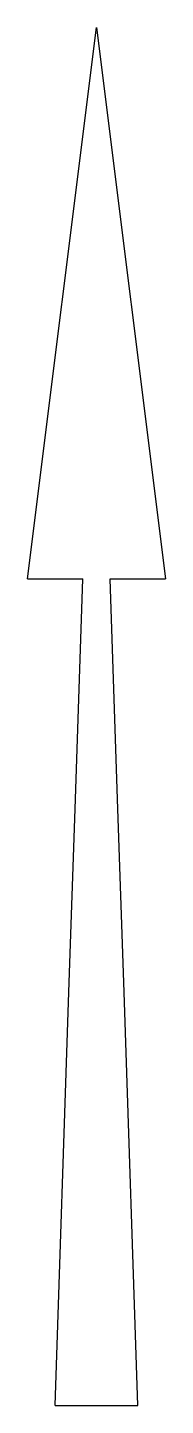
# Model space of a CAD drawing. Header units: metres. Extents: x -0.1 to 0.4, y 0 to 5.
import ezdxf

# ---------------------------------------------------------------- set-up
doc = ezdxf.new("R2010")
doc.units = ezdxf.units.M

msp = doc.modelspace()

# ---------------------------------------------------------------- linework, layer by layer
at = {"color": 7, "linetype": 'Continuous'}
for p, q in [((-0.1, 3), (0.15, 5)), ((0.15, 5), (0.4, 3)), ((-0.1, 3), (0.1, 3)), ((0.0733, 2.1997), (0.1, 3)), ((0.2267, 2.1997), (0.2, 3)), ((0.2, 3), (0.4, 3)), ((0.05, 1.4994), (0.0733, 2.1997)), ((0.25, 1.4994), (0.2267, 2.1997)), ((0, 0), (0.05, 1.4994)), ((0.3, 0), (0.25, 1.4994)), ((0, 0), (0.3, 0))]:
    msp.add_line(p, q, dxfattribs=at)

doc.saveas('drawing.dxf')
